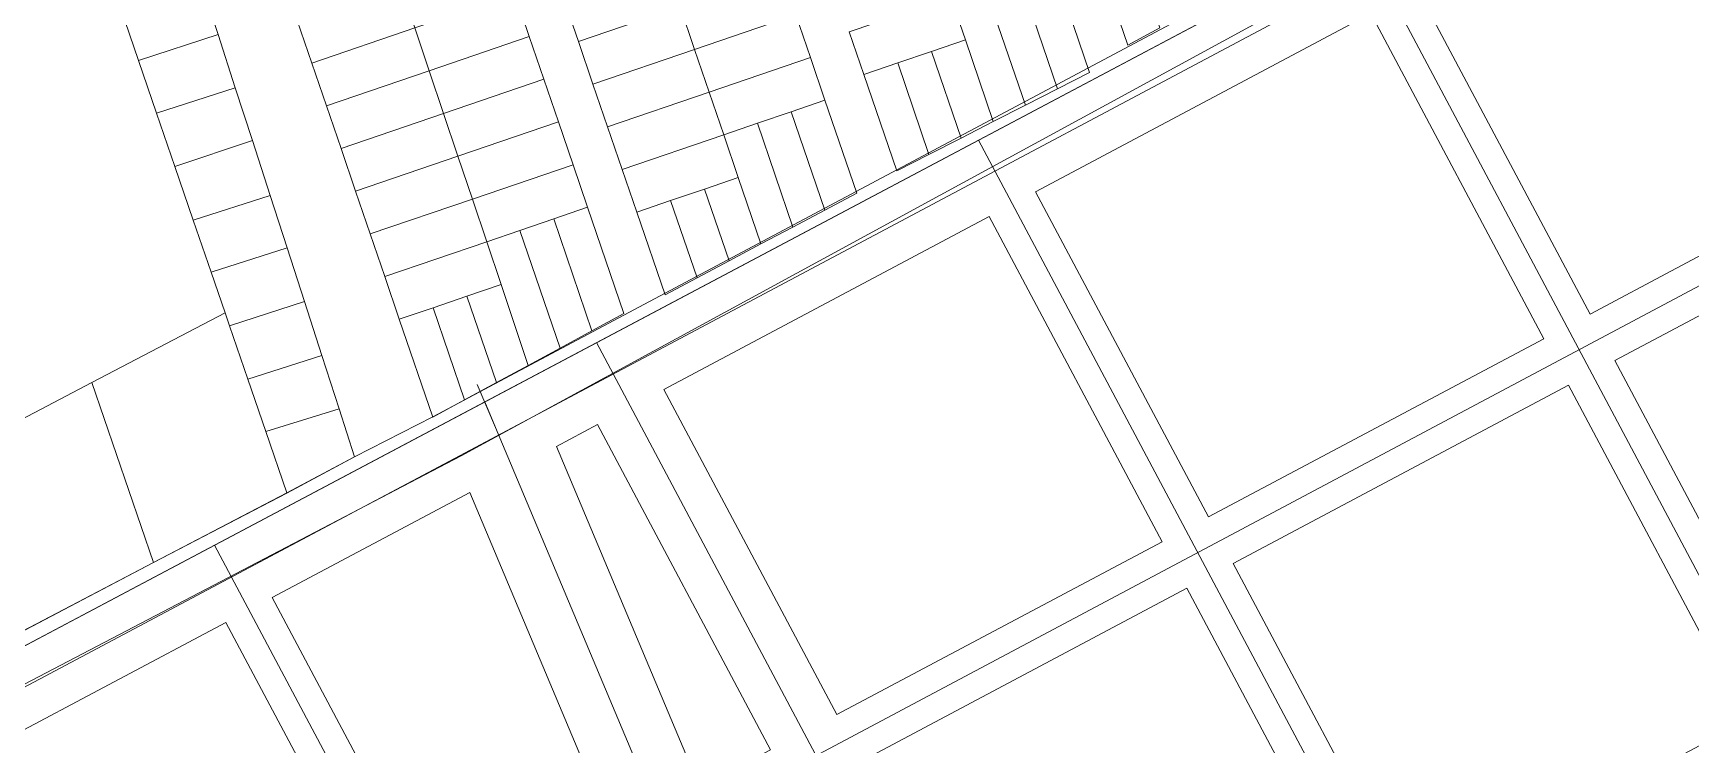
# Model space of a CAD drawing. Header units: metres. Extents: x 3873 to 16340, y -5213 to 3289.
# Drawn here: x 4469 to 4910, y 2500.6 to 2689.9 of the extents above; entities that cross this region are included whole.
import ezdxf

# ---------------------------------------------------------------- set-up
doc = ezdxf.new("R2010")
doc.units = ezdxf.units.M
for name, color, linetype, lineweight, plot in [('CONTEXTO-MANZANAS', 8, 'Continuous', 0, False), ('CONTEXTO-PARCELAS', 9, 'Continuous', 0, False), ('LIMITE-INTERVENCION', 30, 'Continuous', 0, False), ('MANZANAS-PROPUESTAS', 33, 'Continuous', 0, False), ('SECTORES', 1, 'Continuous', 0, False), ('VIA-BOULEVARD', 30, 'Continuous', 0, False), ('VIA-SECUNDARIA', 8, 'Continuous', 0, False), ('VIA-TERCIARIA', 9, 'Continuous', 0, False)]:
    doc.layers.add(name, color=color, linetype=linetype, lineweight=lineweight, plot=plot)

msp = doc.modelspace()

# ---------------------------------------------------------------- linework, layer by layer
at = {"layer": 'CONTEXTO-MANZANAS'}
for points in [[(4459.9, 2778.71), (4473.87, 2784.38), (4485.97, 2789.44), (4492.14, 2770), (4499.72, 2746.56), (4504.35, 2732.26), (4508.92, 2718.11), (4513.61, 2703.63), (4518.17, 2689.52), (4522.75, 2675.36), (4527.3, 2661.3), (4532.02, 2646.69), (4536.53, 2632.74), (4541.15, 2618.46), (4545.79, 2604.11), (4550.38, 2589.93), (4554.49, 2577.21)], [(4768.69, 2691.32), (4760.22, 2686.66), (4749.6, 2717.82)], [(4740.07, 2708.63), (4750.03, 2679.44), (4741.47, 2675.07), (4732.94, 2670.72), (4724.38, 2666.35), (4715.82, 2661.97), (4707.28, 2657.63), (4698.72, 2653.25), (4689.97, 2678.85), (4686.1, 2690.22)], [(4597.1, 2700.32), (4600.97, 2688.94), (4604.85, 2677.6), (4608.72, 2666.25), (4612.6, 2654.88), (4616.47, 2643.54), (4626.1, 2615.29), (4617.63, 2610.69), (4609.16, 2606.1), (4600.69, 2601.5), (4592.22, 2596.91), (4583.75, 2592.29), (4575.28, 2587.69), (4566.38, 2613.75), (4562.5, 2625.13), (4558.63, 2636.47), (4554.75, 2647.85), (4550.88, 2659.19), (4547, 2670.54), (4543.13, 2681.91), (4539.25, 2693.25)], [(4671.88, 2694.75), (4675.75, 2683.41), (4679.63, 2672.07), (4688.1, 2647.29), (4679.6, 2642.79), (4671.1, 2638.29), (4662.6, 2633.79), (4654.1, 2629.29), (4645.6, 2624.75), (4637.1, 2620.25), (4629.57, 2642.22), (4625.69, 2653.57), (4621.78, 2664.94), (4617.91, 2676.29), (4614.03, 2687.63), (4610.16, 2699)], [(4554.49, 2577.21), (4536.43, 2567.6), (4501, 2549.06), (4453.15, 2524.02)]]:
    msp.add_lwpolyline(points, dxfattribs=at)
at = {"layer": 'CONTEXTO-PARCELAS'}
for points in [[(4231.93, 2410.33), (4313.59, 2451), (4453.17, 2523.96), (4501, 2549.06), (4536.45, 2567.54), (4554.49, 2577.21), (4575.26, 2587.77), (4906.15, 2763.99), (5248.08, 2937.84), (5255.33, 2931.81), (5219.72, 2913.83), (5166.37, 2886.38), (4855.83, 2726.07), (4582.83, 2577.44), (4416.19, 2490.39), (4371.78, 2467.19), (4319.92, 2440.11), (4285.66, 2422.21), (4239.12, 2397.9), (4231.93, 2410.33)], [(4231.93, 2410.33), (4313.59, 2451), (4453.17, 2523.96), (4501, 2549.06), (4536.45, 2567.54), (4554.49, 2577.21), (4575.26, 2587.77), (4906.15, 2763.99), (5248.08, 2937.84), (5255.33, 2931.81), (5219.72, 2913.83), (5166.37, 2886.38), (4855.83, 2726.07), (4582.83, 2577.44), (4416.19, 2490.39), (4371.78, 2467.19), (4319.92, 2440.11), (4285.66, 2422.21), (4239.12, 2397.9), (4231.93, 2410.33)], [(4467.52, 2759.97), (4470.12, 2761.03), (4477.56, 2739.32), (4482.42, 2725.16), (4487.25, 2711.05), (4492.19, 2696.65), (4497, 2682.63), (4501.83, 2668.55), (4506.68, 2654.39), (4511.58, 2640.12), (4516.33, 2626.26), (4520.04, 2615.45), (4484.6, 2596.9), (4436.75, 2571.87)], [(4467.52, 2759.97), (4470.12, 2761.03), (4477.56, 2739.32), (4482.42, 2725.16), (4487.25, 2711.05), (4492.19, 2696.65), (4497, 2682.63), (4501.83, 2668.55), (4506.68, 2654.39), (4511.58, 2640.12), (4516.33, 2626.26), (4520.04, 2615.45), (4484.6, 2596.9), (4436.75, 2571.87)], [(4749.6, 2717.82), (4758.6, 2720.88), (4768.69, 2691.32), (4760.22, 2686.66), (4749.6, 2717.82)], [(4749.6, 2717.82), (4758.6, 2720.88), (4768.69, 2691.32), (4760.22, 2686.66), (4749.6, 2717.82)], [(4749.6, 2717.82), (4758.6, 2720.88), (4768.69, 2691.32), (4760.22, 2686.66), (4749.6, 2717.82)], [(4614.03, 2687.63), (4610.16, 2699), (4637.19, 2708.25), (4641.07, 2696.91), (4614.03, 2687.63)], [(4614.03, 2687.63), (4610.16, 2699), (4637.19, 2708.25), (4641.07, 2696.91), (4614.03, 2687.63)], [(4741.47, 2675.07), (4731.07, 2705.57), (4740.07, 2708.63), (4750.03, 2679.44), (4741.47, 2675.07)], [(4741.47, 2675.07), (4731.07, 2705.57), (4740.07, 2708.63), (4750.03, 2679.44), (4741.47, 2675.07)], [(4741.47, 2675.07), (4731.07, 2705.57), (4740.07, 2708.63), (4750.03, 2679.44), (4741.47, 2675.07)], [(4518.17, 2689.52), (4497, 2682.63), (4492.19, 2696.65), (4513.61, 2703.63), (4518.17, 2689.52)], [(4518.17, 2689.52), (4497, 2682.63), (4492.19, 2696.65), (4513.61, 2703.63), (4518.17, 2689.52)], [(4644.94, 2685.54), (4641.07, 2696.91), (4668, 2706.13), (4671.88, 2694.75), (4644.94, 2685.54)], [(4644.94, 2685.54), (4641.07, 2696.91), (4668, 2706.13), (4671.88, 2694.75), (4644.94, 2685.54)], [(4732.94, 2670.72), (4722.1, 2702.5), (4731.07, 2705.57), (4741.47, 2675.07), (4732.94, 2670.72)], [(4732.94, 2670.72), (4722.1, 2702.5), (4731.07, 2705.57), (4741.47, 2675.07), (4732.94, 2670.72)], [(4732.94, 2670.72), (4722.1, 2702.5), (4731.07, 2705.57), (4741.47, 2675.07), (4732.94, 2670.72)], [(4539.25, 2693.25), (4566.66, 2702.6), (4570.47, 2691.25), (4543.13, 2681.91), (4539.25, 2693.25)], [(4539.25, 2693.25), (4566.66, 2702.6), (4570.47, 2691.25), (4543.13, 2681.91), (4539.25, 2693.25)], [(4539.25, 2693.25), (4566.66, 2702.6), (4570.47, 2691.25), (4543.13, 2681.91), (4539.25, 2693.25)], [(4574.32, 2679.85), (4570.47, 2691.25), (4597.1, 2700.32), (4600.97, 2688.94), (4574.32, 2679.85)], [(4574.32, 2679.85), (4570.47, 2691.25), (4597.1, 2700.32), (4600.97, 2688.94), (4574.32, 2679.85)], [(4574.32, 2679.85), (4570.47, 2691.25), (4597.1, 2700.32), (4600.97, 2688.94), (4574.32, 2679.85)], [(4689.97, 2678.85), (4686.1, 2690.22), (4713.1, 2699.41), (4716.97, 2688.07), (4707.97, 2685), (4698.97, 2681.94), (4689.97, 2678.85)], [(4689.97, 2678.85), (4686.1, 2690.22), (4713.1, 2699.41), (4716.97, 2688.07), (4707.97, 2685), (4698.97, 2681.94), (4689.97, 2678.85)], [(4689.97, 2678.85), (4686.1, 2690.22), (4713.1, 2699.41), (4716.97, 2688.07), (4707.97, 2685), (4698.97, 2681.94), (4689.97, 2678.85)], [(4716.97, 2688.07), (4713.1, 2699.41), (4722.1, 2702.5), (4732.94, 2670.72), (4724.38, 2666.35), (4716.97, 2688.07)], [(4716.97, 2688.07), (4713.1, 2699.41), (4722.1, 2702.5), (4732.94, 2670.72), (4724.38, 2666.35), (4716.97, 2688.07)], [(4716.97, 2688.07), (4713.1, 2699.41), (4722.1, 2702.5), (4732.94, 2670.72), (4724.38, 2666.35), (4716.97, 2688.07)], [(4617.91, 2676.29), (4614.03, 2687.63), (4641.07, 2696.91), (4644.94, 2685.54), (4617.91, 2676.29)], [(4617.91, 2676.29), (4614.03, 2687.63), (4641.07, 2696.91), (4644.94, 2685.54), (4617.91, 2676.29)], [(4648.82, 2674.19), (4644.94, 2685.54), (4671.88, 2694.75), (4675.75, 2683.41), (4648.82, 2674.19)], [(4648.82, 2674.19), (4644.94, 2685.54), (4671.88, 2694.75), (4675.75, 2683.41), (4648.82, 2674.19)], [(4547, 2670.54), (4543.13, 2681.91), (4570.47, 2691.25), (4574.32, 2679.85), (4547, 2670.54)], [(4547, 2670.54), (4543.13, 2681.91), (4570.47, 2691.25), (4574.32, 2679.85), (4547, 2670.54)], [(4547, 2670.54), (4543.13, 2681.91), (4570.47, 2691.25), (4574.32, 2679.85), (4547, 2670.54)], [(4522.75, 2675.36), (4501.83, 2668.55), (4497, 2682.63), (4518.17, 2689.52), (4522.75, 2675.36)], [(4522.75, 2675.36), (4501.83, 2668.55), (4497, 2682.63), (4518.17, 2689.52), (4522.75, 2675.36)], [(4578.13, 2668.5), (4574.32, 2679.85), (4600.97, 2688.94), (4604.85, 2677.6), (4578.13, 2668.5)], [(4578.13, 2668.5), (4574.32, 2679.85), (4600.97, 2688.94), (4604.85, 2677.6), (4578.13, 2668.5)], [(4578.13, 2668.5), (4574.32, 2679.85), (4600.97, 2688.94), (4604.85, 2677.6), (4578.13, 2668.5)], [(4707.97, 2685), (4716.97, 2688.07), (4724.38, 2666.35), (4715.82, 2661.97), (4707.97, 2685)], [(4707.97, 2685), (4716.97, 2688.07), (4724.38, 2666.35), (4715.82, 2661.97), (4707.97, 2685)], [(4707.97, 2685), (4716.97, 2688.07), (4724.38, 2666.35), (4715.82, 2661.97), (4707.97, 2685)], [(4617.91, 2676.29), (4644.94, 2685.54), (4648.82, 2674.19), (4621.78, 2664.94), (4617.91, 2676.29)], [(4617.91, 2676.29), (4644.94, 2685.54), (4648.82, 2674.19), (4621.78, 2664.94), (4617.91, 2676.29)], [(4648.82, 2674.19), (4675.75, 2683.41), (4679.63, 2672.07), (4670.66, 2668.97), (4661.66, 2665.91), (4652.69, 2662.82), (4648.82, 2674.19)], [(4648.82, 2674.19), (4675.75, 2683.41), (4679.63, 2672.07), (4670.66, 2668.97), (4661.66, 2665.91), (4652.69, 2662.82), (4648.82, 2674.19)], [(4698.72, 2653.25), (4689.97, 2678.85), (4698.97, 2681.94), (4707.28, 2657.63), (4698.72, 2653.25)], [(4698.72, 2653.25), (4689.97, 2678.85), (4698.97, 2681.94), (4707.28, 2657.63), (4698.72, 2653.25)], [(4698.72, 2653.25), (4689.97, 2678.85), (4698.97, 2681.94), (4707.28, 2657.63), (4698.72, 2653.25)], [(4698.97, 2681.94), (4707.97, 2685), (4715.82, 2661.97), (4707.28, 2657.63), (4698.97, 2681.94)], [(4698.97, 2681.94), (4707.97, 2685), (4715.82, 2661.97), (4707.28, 2657.63), (4698.97, 2681.94)], [(4698.97, 2681.94), (4707.97, 2685), (4715.82, 2661.97), (4707.28, 2657.63), (4698.97, 2681.94)], [(4547, 2670.54), (4574.32, 2679.85), (4578.13, 2668.5), (4550.88, 2659.19), (4547, 2670.54)], [(4547, 2670.54), (4574.32, 2679.85), (4578.13, 2668.5), (4550.88, 2659.19), (4547, 2670.54)], [(4547, 2670.54), (4574.32, 2679.85), (4578.13, 2668.5), (4550.88, 2659.19), (4547, 2670.54)], [(4578.13, 2668.5), (4604.85, 2677.6), (4608.72, 2666.25), (4581.97, 2657.13), (4578.13, 2668.5)], [(4578.13, 2668.5), (4604.85, 2677.6), (4608.72, 2666.25), (4581.97, 2657.13), (4578.13, 2668.5)], [(4578.13, 2668.5), (4604.85, 2677.6), (4608.72, 2666.25), (4581.97, 2657.13), (4578.13, 2668.5)], [(4527.3, 2661.3), (4506.68, 2654.39), (4501.83, 2668.55), (4522.75, 2675.36), (4527.3, 2661.3)], [(4527.3, 2661.3), (4506.68, 2654.39), (4501.83, 2668.55), (4522.75, 2675.36), (4527.3, 2661.3)], [(4625.69, 2653.57), (4621.78, 2664.94), (4648.82, 2674.19), (4652.69, 2662.82), (4625.69, 2653.57)], [(4625.69, 2653.57), (4621.78, 2664.94), (4648.82, 2674.19), (4652.69, 2662.82), (4625.69, 2653.57)], [(4554.75, 2647.85), (4550.88, 2659.19), (4578.13, 2668.5), (4581.97, 2657.13), (4554.75, 2647.85)], [(4554.75, 2647.85), (4550.88, 2659.19), (4578.13, 2668.5), (4581.97, 2657.13), (4554.75, 2647.85)], [(4554.75, 2647.85), (4550.88, 2659.19), (4578.13, 2668.5), (4581.97, 2657.13), (4554.75, 2647.85)], [(4661.66, 2665.91), (4670.66, 2668.97), (4679.6, 2642.79), (4671.1, 2638.29), (4661.66, 2665.91)], [(4661.66, 2665.91), (4670.66, 2668.97), (4679.6, 2642.79), (4671.1, 2638.29), (4661.66, 2665.91)], [(4679.6, 2642.79), (4670.66, 2668.97), (4679.63, 2672.07), (4688.1, 2647.29), (4679.6, 2642.79)], [(4679.6, 2642.79), (4670.66, 2668.97), (4679.63, 2672.07), (4688.1, 2647.29), (4679.6, 2642.79)], [(4585.82, 2645.72), (4581.97, 2657.13), (4608.72, 2666.25), (4612.6, 2654.88), (4585.82, 2645.72)], [(4585.82, 2645.72), (4581.97, 2657.13), (4608.72, 2666.25), (4612.6, 2654.88), (4585.82, 2645.72)], [(4585.82, 2645.72), (4581.97, 2657.13), (4608.72, 2666.25), (4612.6, 2654.88), (4585.82, 2645.72)], [(4656.57, 2651.47), (4652.69, 2662.82), (4661.66, 2665.91), (4671.1, 2638.29), (4662.6, 2633.79), (4656.57, 2651.47)], [(4656.57, 2651.47), (4652.69, 2662.82), (4661.66, 2665.91), (4671.1, 2638.29), (4662.6, 2633.79), (4656.57, 2651.47)], [(4532.02, 2646.69), (4511.58, 2640.12), (4506.68, 2654.39), (4527.3, 2661.3), (4532.02, 2646.69)], [(4532.02, 2646.69), (4511.58, 2640.12), (4506.68, 2654.39), (4527.3, 2661.3), (4532.02, 2646.69)], [(4629.57, 2642.22), (4625.69, 2653.57), (4652.69, 2662.82), (4656.57, 2651.47), (4647.57, 2648.38), (4638.57, 2645.32), (4629.57, 2642.22)], [(4629.57, 2642.22), (4625.69, 2653.57), (4652.69, 2662.82), (4656.57, 2651.47), (4647.57, 2648.38), (4638.57, 2645.32), (4629.57, 2642.22)], [(4558.63, 2636.47), (4554.75, 2647.85), (4581.97, 2657.13), (4585.82, 2645.72), (4558.63, 2636.47)], [(4558.63, 2636.47), (4554.75, 2647.85), (4581.97, 2657.13), (4585.82, 2645.72), (4558.63, 2636.47)], [(4558.63, 2636.47), (4554.75, 2647.85), (4581.97, 2657.13), (4585.82, 2645.72), (4558.63, 2636.47)], [(4589.63, 2634.38), (4585.82, 2645.72), (4612.6, 2654.88), (4616.47, 2643.54), (4607.47, 2640.47), (4598.47, 2637.41), (4589.63, 2634.38)], [(4589.63, 2634.38), (4585.82, 2645.72), (4612.6, 2654.88), (4616.47, 2643.54), (4607.47, 2640.47), (4598.47, 2637.41), (4589.63, 2634.38)], [(4589.63, 2634.38), (4585.82, 2645.72), (4612.6, 2654.88), (4616.47, 2643.54), (4607.47, 2640.47), (4598.47, 2637.41), (4589.63, 2634.38)], [(4647.57, 2648.38), (4656.57, 2651.47), (4662.6, 2633.79), (4654.1, 2629.29), (4647.57, 2648.38)], [(4647.57, 2648.38), (4656.57, 2651.47), (4662.6, 2633.79), (4654.1, 2629.29), (4647.57, 2648.38)], [(4536.53, 2632.74), (4516.33, 2626.26), (4511.58, 2640.12), (4532.02, 2646.69), (4536.53, 2632.74)], [(4536.53, 2632.74), (4516.33, 2626.26), (4511.58, 2640.12), (4532.02, 2646.69), (4536.53, 2632.74)], [(4638.57, 2645.32), (4647.57, 2648.38), (4654.1, 2629.29), (4645.6, 2624.75), (4638.57, 2645.32)], [(4638.57, 2645.32), (4647.57, 2648.38), (4654.1, 2629.29), (4645.6, 2624.75), (4638.57, 2645.32)], [(4558.63, 2636.47), (4585.82, 2645.72), (4589.63, 2634.38), (4562.5, 2625.13), (4558.63, 2636.47)], [(4558.63, 2636.47), (4585.82, 2645.72), (4589.63, 2634.38), (4562.5, 2625.13), (4558.63, 2636.47)], [(4558.63, 2636.47), (4585.82, 2645.72), (4589.63, 2634.38), (4562.5, 2625.13), (4558.63, 2636.47)], [(4617.63, 2610.69), (4607.47, 2640.47), (4616.47, 2643.54), (4626.1, 2615.29), (4617.63, 2610.69)], [(4617.63, 2610.69), (4607.47, 2640.47), (4616.47, 2643.54), (4626.1, 2615.29), (4617.63, 2610.69)], [(4617.63, 2610.69), (4607.47, 2640.47), (4616.47, 2643.54), (4626.1, 2615.29), (4617.63, 2610.69)], [(4629.57, 2642.22), (4638.57, 2645.32), (4645.6, 2624.75), (4637.1, 2620.25), (4629.57, 2642.22)], [(4629.57, 2642.22), (4638.57, 2645.32), (4645.6, 2624.75), (4637.1, 2620.25), (4629.57, 2642.22)], [(4593.47, 2623), (4589.63, 2634.38), (4598.47, 2637.41), (4609.16, 2606.1), (4600.69, 2601.5), (4593.47, 2623)], [(4593.47, 2623), (4589.63, 2634.38), (4598.47, 2637.41), (4609.16, 2606.1), (4600.69, 2601.5), (4593.47, 2623)], [(4593.47, 2623), (4589.63, 2634.38), (4598.47, 2637.41), (4609.16, 2606.1), (4600.69, 2601.5), (4593.47, 2623)], [(4609.16, 2606.1), (4598.47, 2637.41), (4607.47, 2640.47), (4617.63, 2610.69), (4609.16, 2606.1)], [(4609.16, 2606.1), (4598.47, 2637.41), (4607.47, 2640.47), (4617.63, 2610.69), (4609.16, 2606.1)], [(4609.16, 2606.1), (4598.47, 2637.41), (4607.47, 2640.47), (4617.63, 2610.69), (4609.16, 2606.1)], [(4589.63, 2634.38), (4593.47, 2623), (4584.38, 2619.91), (4575.38, 2616.82), (4566.38, 2613.75), (4562.5, 2625.13), (4589.63, 2634.38)], [(4589.63, 2634.38), (4593.47, 2623), (4584.38, 2619.91), (4575.38, 2616.82), (4566.38, 2613.75), (4562.5, 2625.13), (4589.63, 2634.38)], [(4589.63, 2634.38), (4593.47, 2623), (4584.38, 2619.91), (4575.38, 2616.82), (4566.38, 2613.75), (4562.5, 2625.13), (4589.63, 2634.38)], [(4541.15, 2618.46), (4521.21, 2612.03), (4520.04, 2615.45), (4516.33, 2626.26), (4536.53, 2632.74), (4541.15, 2618.46)], [(4541.15, 2618.46), (4521.21, 2612.03), (4520.04, 2615.45), (4516.33, 2626.26), (4536.53, 2632.74), (4541.15, 2618.46)], [(4575.38, 2616.82), (4584.38, 2619.91), (4592.22, 2596.91), (4583.75, 2592.29), (4575.38, 2616.82)], [(4575.38, 2616.82), (4584.38, 2619.91), (4592.22, 2596.91), (4583.75, 2592.29), (4575.38, 2616.82)], [(4575.38, 2616.82), (4584.38, 2619.91), (4592.22, 2596.91), (4583.75, 2592.29), (4575.38, 2616.82)], [(4584.38, 2619.91), (4593.47, 2623), (4600.69, 2601.5), (4592.22, 2596.91), (4584.38, 2619.91)], [(4584.38, 2619.91), (4593.47, 2623), (4600.69, 2601.5), (4592.22, 2596.91), (4584.38, 2619.91)], [(4584.38, 2619.91), (4593.47, 2623), (4600.69, 2601.5), (4592.22, 2596.91), (4584.38, 2619.91)], [(4520.04, 2615.45), (4521.21, 2612.03), (4526.07, 2597.85), (4530.85, 2583.9), (4536.43, 2567.6), (4501, 2549.06), (4484.6, 2596.9), (4520.04, 2615.45)], [(4520.04, 2615.45), (4521.21, 2612.03), (4526.07, 2597.85), (4530.85, 2583.9), (4536.43, 2567.6), (4501, 2549.06), (4484.6, 2596.9), (4520.04, 2615.45)], [(4545.79, 2604.11), (4526.07, 2597.85), (4521.21, 2612.03), (4541.15, 2618.46), (4545.79, 2604.11)], [(4545.79, 2604.11), (4526.07, 2597.85), (4521.21, 2612.03), (4541.15, 2618.46), (4545.79, 2604.11)], [(4575.28, 2587.69), (4566.38, 2613.75), (4575.38, 2616.82), (4583.75, 2592.29), (4575.28, 2587.69)], [(4575.28, 2587.69), (4566.38, 2613.75), (4575.38, 2616.82), (4583.75, 2592.29), (4575.28, 2587.69)], [(4575.28, 2587.69), (4566.38, 2613.75), (4575.38, 2616.82), (4583.75, 2592.29), (4575.28, 2587.69)], [(4550.38, 2589.93), (4530.85, 2583.9), (4526.07, 2597.85), (4545.79, 2604.11), (4550.38, 2589.93)], [(4550.38, 2589.93), (4530.85, 2583.9), (4526.07, 2597.85), (4545.79, 2604.11), (4550.38, 2589.93)], [(4484.6, 2596.9), (4501, 2549.06), (4453.15, 2524.02), (4436.75, 2571.87), (4484.6, 2596.9)], [(4484.6, 2596.9), (4501, 2549.06), (4453.15, 2524.02), (4436.75, 2571.87), (4484.6, 2596.9)], [(4554.49, 2577.21), (4536.43, 2567.6), (4530.85, 2583.9), (4550.38, 2589.93), (4554.49, 2577.21)], [(4554.49, 2577.21), (4536.43, 2567.6), (4530.85, 2583.9), (4550.38, 2589.93), (4554.49, 2577.21)]]:
    msp.add_lwpolyline(points, dxfattribs=at)
at = {"layer": 'LIMITE-INTERVENCION'}
msp.add_lwpolyline([(4233, 2403), (5161, 2895), (5371.2, 2666.4), (5201.5, 2503.2), (5940, 1449), (5446.2, 1232.4), (4855.3, 2029.4), (4630.2, 1816.5), (4233, 2403)], close=True, dxfattribs=at)
at = {"layer": 'MANZANAS-PROPUESTAS'}
for points in [[(4837.21, 2701.68), (4918.02, 2744.65), (4929.13, 2639.56), (4883.22, 2615.16), (4837.21, 2701.68)], [(4735.68, 2647.7), (4824.85, 2695.11), (4870.86, 2608.58), (4781.68, 2561.17), (4735.68, 2647.7)], [(4636.79, 2595.11), (4723.31, 2641.12), (4769.32, 2554.59), (4682.79, 2508.59), (4636.79, 2595.11)], [(4889.8, 2602.79), (4930.72, 2624.55), (4939.08, 2545.42), (4939.29, 2544.09), (4939.61, 2542.77), (4940.05, 2541.5), (4940.6, 2540.26), (4941.26, 2539.08), (4942.02, 2537.97), (4953.75, 2522.41), (4937.21, 2513.62), (4889.8, 2602.79)], [(4788.26, 2548.81), (4877.43, 2596.22), (4924.85, 2507.04), (4835.67, 2459.63), (4788.26, 2548.81)], [(4608.23, 2579.93), (4619.13, 2585.73), (4665.13, 2499.2), (4646.37, 2489.22), (4608.23, 2579.93)], [(4532.6, 2539.72), (4585.18, 2567.68), (4623.32, 2476.96), (4578.61, 2453.19), (4532.6, 2539.72)], [(4689.37, 2496.22), (4775.9, 2542.23), (4823.31, 2453.06), (4736.78, 2407.05), (4689.37, 2496.22)], [(4566.24, 2446.62), (4477.07, 2399.2), (4431.06, 2485.73), (4520.24, 2533.14), (4566.24, 2446.62)]]:
    msp.add_lwpolyline(points, close=True, dxfattribs=at)
at = {"layer": 'SECTORES'}
for points in [[(4589.1, 2591.79), (5161, 2895), (5371.2, 2666.4), (5201.5, 2503.2), (5395.49, 2226.28), (5383, 2218), (4896.85, 1973.36), (4855.3, 2029.4), (4833.91, 2009.17), (4827, 2026), (4592, 2585), (4589.1, 2591.79)], [(4630.2, 1816.5), (4629.95, 1816.86), (4233, 2403), (4589.1, 2591.79), (4592, 2585), (4827, 2026), (4833.91, 2009.17), (4632.12, 1818.32), (4630.2, 1816.5)]]:
    msp.add_lwpolyline(points, close=True, dxfattribs=at)
at = {"layer": 'VIA-BOULEVARD'}
msp.add_lwpolyline([(4587.13, 2596.41), (4592, 2585), (4827, 2026), (4835.95, 2004.21)], dxfattribs=at)
at = {"layer": 'VIA-SECUNDARIA'}
for points in [[(4238.6, 2394.72), (5116.24, 2861.37)], [(5106.17, 1691.03), (4618.84, 2607.56)]]:
    msp.add_lwpolyline(points, dxfattribs=at)
at = {"layer": 'VIA-TERCIARIA'}
for points in [[(5434.37, 1563.68), (4822.05, 2715.3)], [(4303.46, 2298.96), (4992.92, 2665.55)], [(5352.87, 1472.02), (4720.44, 2661.43)], [(4815.85, 1992.09), (4517.24, 2553.69)]]:
    msp.add_lwpolyline(points, dxfattribs=at)

doc.saveas('drawing.dxf')
